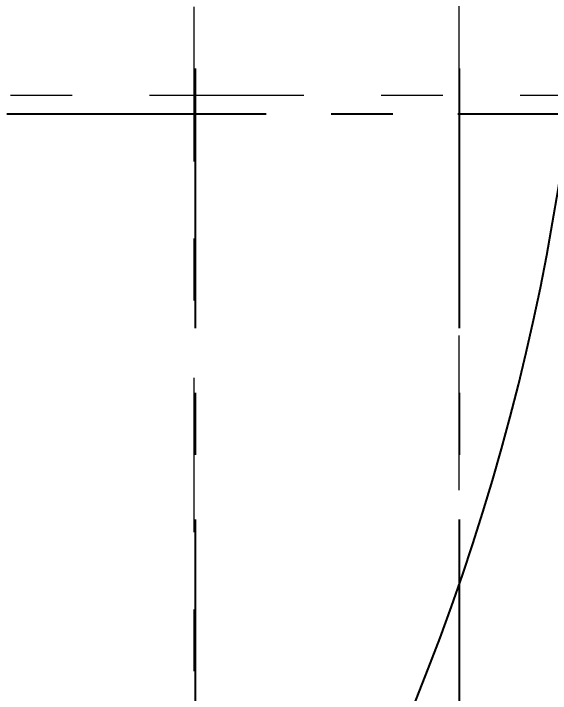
# Model space of a CAD drawing. Header units: metres. Extents: x 294 to 1101, y -498 to -355.
# Drawn here: x 508.051 to 508.92, y -392.14 to -391.04 of the extents above; entities that cross this region are included whole.
import ezdxf

# ---------------------------------------------------------------- set-up
doc = ezdxf.new("R2010")
doc.units = ezdxf.units.M
doc.linetypes.add('ACAD_ISO10W100', pattern=[18, 12, -3, 0, -3])
doc.linetypes.add('DASHDOT2', pattern=[0.5, 0.25, -0.125, 0, -0.125])
doc.layers.add('001-axis', color=1, linetype='Continuous')
doc.layers.add('axe', color=12, linetype='DASHDOT2', lineweight=9)
doc.layers.add('wall', color=7, linetype='Continuous', lineweight=25)
doc.styles.add('ITALICC', font='italicc')
doc.dimstyles.new('dim200', dxfattribs={"dimscale": 0.4, "dimtxt": 0.1885, "dimasz": 0.1, "dimexe": 0.15, "dimexo": 0.25, "dimgap": 0.07, "dimtad": 0, "dimzin": 0, "dimdsep": 46, "dimtxsty": 'ITALICC', "dimblk": 'ARCHTICK', "dimcen": 0.09, "dimdle": 0.1, "dimse1": 1, "dimse2": 1, "dimclrd": 211, "dimclrt": 3, "dimadec": 0, "dimazin": 0, "dimtfac": 1, "dimtix": 1, "dimtofl": 0, "dimtmove": 0, "dimatfit": 3, "dimldrblk": 'ARCHTICK', "dimfxl": 1, "dimtolj": 1, "dimtzin": 0, "dimlwd": 25, "dimarcsym": 0})

# ---------------------------------------------------------------- blocks, each defined once
blk = doc.blocks.new('_ArchTick')
at = {"color": 0, "linetype": 'ByBlock', "const_width": 0.15}
blk.add_lwpolyline([(-0.5, -0.5), (0.5, 0.5)], dxfattribs=at)
blk = doc.blocks.new('*D191')
at = {"layer": 'DEFPOINTS', "color": 0, "transparency": 16777216}
for p in [(505.2284, -390.7366), (508.4426, -394.7604)]:
    blk.add_point(p, dxfattribs=at)
at = {"layer": 'wall', "color": 211, "linetype": 'Continuous', "lineweight": 25, "transparency": 16777216}
blk.add_line((508.2393, -394.5058), (508.4426, -394.7604), dxfattribs=at)
at = {"layer": 'wall', "color": 211, "lineweight": 25, "transparency": 16777216, "xscale": 0.04000000000000001, "yscale": 0.04000000000000001, "zscale": 0.04000000000000001, "rotation": 308.6178603909061}
blk.add_blockref('_ArchTick', (508.4426, -394.7604), dxfattribs=at)
at = {"layer": 'wall', "color": 3, "transparency": 16777216, "insert": (508.1142, -394.3493), "char_height": 0.0754, "attachment_point": 5, "rotation": 308.6179, "style": 'ITALICC'}
blk.add_mtext('\\A1;R5.15', dxfattribs=at)
blk = doc.blocks.new('AX-LINE')
at = {"layer": '001-axis', "color": 251, "linetype": 'ACAD_ISO10W100', "ltscale": 0.035}
for p, q in [((10.6194, 0), (10.6194, -24.88)), ((11.0467, 0), (11.0467, -24.88)), ((15.8446, -16.8641), (-1.8009, -16.8641))]:
    blk.add_line(p, q, dxfattribs=at)
blk = doc.blocks.new('fdssdfsfd')
at = {"color": 6}
blk.add_blockref('AX-LINE', (408.7305, -376.7583), dxfattribs=at)

msp = doc.modelspace()

# ---------------------------------------------------------------- linework, layer by layer
at = {"layer": 'axe'}
for p, q in [((508.3427, -402.6788), (508.3427, -368.0049)), ((508.7718, -402.6106), (508.7718, -368.0095)), ((517.5206, -391.1722), (495.304, -391.1722))]:
    msp.add_line(p, q, dxfattribs=at)
at = {"layer": 'wall'}
msp.add_arc((505.2284, -390.7366), 3.75, 318.8136, 11.6639, dxfattribs=at)

# ---------------------------------------------------------------- block references
msp.add_blockref('fdssdfsfd', (88.9945, 2.4198), dxfattribs=at)

# ---------------------------------------------------------------- dimensions: what is measured, and where the dimension line sits
dim = msp.add_radius_dim(center=(505.2284, -390.7366), mpoint=(508.4426, -394.7604), dimstyle='dim200', dxfattribs=at)
dim.commit()
dim.dimension.update_dxf_attribs({"geometry": '*D191', "text_midpoint": (508.1142, -394.3493), "dimtype": 164})

doc.saveas('drawing.dxf')
